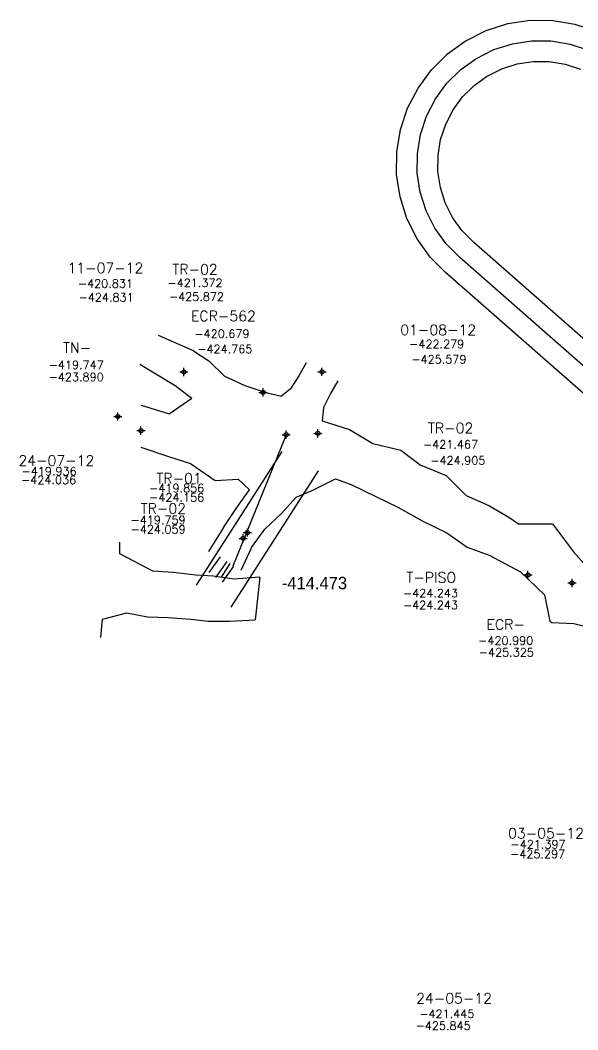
# Model space of a CAD drawing. Extents: x 3 to 13121, y 0 to 10397.
# Drawn here: x 10295.6 to 10363.3, y 9944.2 to 10066.7 of the extents above; entities that cross this region are included whole.
import ezdxf
from ezdxf.enums import TextEntityAlignment as Align

# ---------------------------------------------------------------- set-up
doc = ezdxf.new("R2010")
doc.units = 0
doc.header["$MEASUREMENT"] = 0
doc.header["$PDMODE"] = 34
doc.header["$PDSIZE"] = 0.5
for name, color, linetype in [('F-485-7495-EW-SCR', 4, 'Continuous'), ('F-485-7495-WE-FIC', 138, 'Continuous'), ('R-420-8477-SE-PROY', 7, 'Continuous')]:
    doc.layers.add(name, color=color, linetype=linetype)
doc.styles.add('ROMAND', font='romand', dxfattribs={"width": 0.7})
doc.styles.add('ROMANS', font='romans.shx', dxfattribs={"width": 1.65})

# ---------------------------------------------------------------- blocks, each defined once
blk = doc.blocks.new('F2')
blk.add_point((0, 0))
at = {"style": 'ROMAND'}
for tag, height, p in [('NOMBRE', 1.25, (0.2, 6.62)), ('CIELO', 1, (0.14, 4.62)), ('PISO', 1, (0.14, 3.25))]:
    blk.add_attdef(tag, text='', height=height, dxfattribs=at).set_placement(p, align=Align.CENTER)
at = {"style": 'ROMANS', "flags": 1}
for tag, p in [('MINA', (-0.07, -3.26)), ('LOCALIZACION', (-0.07, -4.93)), ('ESTRUCTURA', (-0.07, -6.62)), ('NIVEL', (-0.07, -8.29)), ('OBRA', (-0.07, -10.12)), ('FECHA', (-0.07, -11.79)), ('ATRAS', (-0.07, -13.48)), ('TOPOGRAFO', (2.67, -15.3))]:
    blk.add_attdef(tag, text='', height=1.25, dxfattribs=at).set_placement(p, align=Align.CENTER)

msp = doc.modelspace()

# ---------------------------------------------------------------- linework, layer by layer
at = {"color": 1, "linetype": 'Continuous', "elevation": -421.57826}
msp.add_lwpolyline([(10327.9085, 10016.43253), (10321.42788, 10000.49154)], dxfattribs=at)
at = {"color": 3, "linetype": 'Continuous'}
for points in [[(10327.36212, 10014.37492), (10316.97803, 9998.18417)], [(10331.80465, 10012.04008), (10321.18678, 9995.48484)]]:
    msp.add_lwpolyline(points, dxfattribs=at)
at = {"color": 5, "linetype": 'Continuous'}
for points, elevation in [([(10324.70711, 9999.13742), (10321.58164, 9998.88195), (10319.02708, 9999.2672), (10316.94377, 9999.3987), (10314.18078, 9999.70656), (10311.70275, 9999.88204), (10307.70174, 10001.97772), (10307.72257, 10003.38109)], -409.9731), ([(10324.70711, 9999.13742), (10324.13129, 9993.9694)], -409.9731), ([(10305.42071, 9991.83667), (10305.61, 9994.02845), (10308.53915, 9994.80111), (10311.08263, 9994.31648), (10313.57174, 9994.24038), (10316.3458, 9994.03191), (10318.41804, 9993.80102), (10321.0169, 9993.81332), (10324.13129, 9993.9694)], -407.15284)]:
    msp.add_lwpolyline(points, dxfattribs=dict(at, elevation=elevation))
at = {"color": 3, "linetype": 'Continuous', "elevation": 422.36426}
for points in [[(10319.87684, 10001.61911), (10318.50046, 9999.69147)], [(10321.50451, 10000.45692), (10320.12813, 9998.52928)]]:
    msp.add_lwpolyline(points, dxfattribs=at)
at = {"color": 1, "linetype": 'Continuous'}
msp.add_lwpolyline([(10320.69067, 10001.03801), (10319.31429, 9999.11037)], dxfattribs=at)
at = {"color": 5, "linetype": 'Continuous'}
msp.add_lwpolyline([(10320.05482, 9999.13837), (10321.09423, 10000.78701)], dxfattribs=at)
at = {"layer": 'F-485-7495-EW-SCR', "color": 4, "linetype": 'Continuous'}
for points, elevation in [([(10316.64612, 10026.59162), (10312.38503, 10028.48417)], -420.83068), ([(10314.64652, 10022.22795), (10310.15457, 10024.96478)], -420.83068), ([(10320.30246, 10005.1834), (10318.48033, 10002.2427)], -420.12418), ([(10320.30246, 10005.1834), (10318.48052, 10002.24286)], -424.32418), ([(10323.70668, 10002.72346), (10322.38992, 9999.94373)], -424.32418), ([(10323.70668, 10002.72346), (10322.39004, 9999.94375)], -420.12418)]:
    msp.add_lwpolyline(points, dxfattribs=dict(at, elevation=elevation))
for points in [[(10316.64612, 10026.59162, -420.83068), (10318.52114, 10025.40241, -420.64031), (10320.41894, 10023.54278, -420.95126), (10322.87348, 10022.41801, -420.86308), (10325.45299, 10021.56597, -420.8749), (10327.35184, 10021.11249, -421.73564)], [(10316.64612, 10026.59162, -424.83068), (10318.52114, 10025.40241, -424.94031), (10320.41894, 10023.54278, -425.05126), (10322.87348, 10022.41801, -425.06308), (10325.45299, 10021.56597, -424.9749), (10327.35184, 10021.11249, -425.03564)], [(10330.34206, 10025.14992, -422.27883), (10329.45327, 10023.58954, -422.15528), (10328.42821, 10021.99197, -422.22487), (10327.35184, 10021.11249, -421.73564)], [(10330.34206, 10025.14992, -425.57883), (10329.45327, 10023.58954, -425.45528), (10328.42821, 10021.99197, -425.12487), (10327.35184, 10021.11249, -425.03564)], [(10314.64652, 10022.22795, -420.83068), (10316.43822, 10020.85693, -420.64031)], [(10314.64652, 10022.22795, -424.83068), (10316.43822, 10020.85693, -424.94031)], [(10334.16534, 10022.97218, -422.27883), (10333.27655, 10021.4118, -422.15528), (10332.42527, 10019.71524, -422.22487), (10332.29286, 10018.12419, -420.67224)], [(10334.16534, 10022.97218, -425.57883), (10333.27655, 10021.4118, -425.45528), (10332.42527, 10019.71524, -425.12487), (10332.29286, 10018.12419, -425.17224)], [(10310.31922, 10020.02101, -424.03596), (10313.70077, 10018.96862, -424.36865), (10316.43822, 10020.85693, -424.94031)], [(10310.31922, 10020.02101, -419.93596), (10313.70077, 10018.96862, -419.86865), (10316.43822, 10020.85693, -420.64031)], [(10332.29286, 10018.12419, -420.67224), (10332.29286, 10018.12419, -420.67224), (10335.58119, 10017.0723, -420.59369), (10338.40856, 10015.35896, -420.4145), (10341.83655, 10014.57258, -420.83595), (10344.17026, 10012.77995, -421.05424), (10347.31891, 10011.46256, -421.07568), (10349.77383, 10009.04121, -420.3965), (10352.52193, 10007.82154, -420.91542), (10354.95336, 10006.42948, -421.23308)], [(10332.29286, 10018.12419, -425.17224), (10335.58119, 10017.0723, -425.29369), (10338.40856, 10015.35896, -425.3145), (10341.83655, 10014.57258, -425.33595), (10344.17026, 10012.77995, -425.35424), (10347.31891, 10011.46256, -425.37568), (10349.77383, 10009.04121, -425.2965), (10352.52193, 10007.82154, -425.31542), (10354.95336, 10006.42948, -425.33308)], [(10310.24041, 10014.92162, -419.93596), (10313.62041, 10013.76924, -419.86865), (10316.30567, 10012.92764, -420.07402), (10319.27211, 10010.88155, -420.69111), (10322.07274, 10011.03829, -420.30038), (10323.47098, 10009.73894, -420.18413)], [(10310.24041, 10014.92162, -424.03596), (10313.62041, 10013.76924, -424.36865), (10316.30567, 10012.92764, -424.57402), (10319.27211, 10010.88155, -424.49111), (10322.07274, 10011.03829, -424.60038), (10323.47098, 10009.73894, -424.48413)], [(10323.70668, 10002.72346, -420.12418), (10325.33147, 10004.97194, -419.80416), (10327.36152, 10006.92758, -420.18413), (10329.11341, 10008.83974, -420.53697), (10331.0495, 10009.64093, -420.88124), (10333.89658, 10011.06367, -420.5205)], [(10323.70668, 10002.72346, -424.32418), (10325.33147, 10004.97194, -424.30416), (10327.36152, 10006.92758, -424.48413), (10329.11341, 10008.83974, -424.73697), (10331.0495, 10009.64093, -424.88124), (10333.89652, 10011.0636, -425.0205)], [(10333.89648, 10011.06362, -425.0205), (10333.89652, 10011.0636, -425.0205), (10335.80139, 10010.40289, -425.3145), (10338.85693, 10008.9085, -425.33595), (10341.46997, 10007.64688, -425.35424), (10344.4324, 10005.97548, -425.37568), (10347.39944, 10004.52765, -425.2965), (10349.8682, 10002.77697, -425.31542), (10352.53241, 10001.82741, -425.33308)], [(10333.89658, 10011.06367, -420.5205), (10335.80139, 10010.40289, -420.4145), (10338.85693, 10008.9085, -420.83595), (10341.46997, 10007.64688, -421.05424), (10344.4324, 10005.97548, -421.07568), (10347.39944, 10004.52765, -420.3965), (10349.8682, 10002.77697, -420.91542), (10352.53241, 10001.82741, -421.23308)], [(10320.30246, 10005.1834, -420.12418), (10321.8462, 10007.49045, -419.80416), (10323.47098, 10009.73894, -420.18413)], [(10320.30246, 10005.1834, -424.32418), (10321.8462, 10007.49045, -424.30416), (10323.47098, 10009.73894, -424.48413)], [(10354.95336, 10006.42948, -421.23308), (10356.13045, 10005.60071, -421.62028), (10360.23487, 10005.61918, -421.46186), (10362.77812, 10002.22991, -420.79313), (10364.35461, 10000.45139, -420.75361), (10364.6038, 10000.28443, -420.74845), (10366.01329, 9998.25668, -420.90893), (10368.256, 9996.75399, -420.76254), (10370.91663, 9996.05464, -421.41786), (10374.3026, 9997.15635, -420.98006), (10374.66312, 9997.15553, -420.9749), (10374.90627, 9994.4648, -421.14569)], [(10354.95336, 10006.42948, -425.33308), (10356.13045, 10005.60071, -425.12028), (10360.23487, 10005.61918, -425.36186), (10362.77812, 10002.22991, -425.62313), (10364.35461, 10000.45139, -425.35361), (10364.6038, 10000.28443, -425.34845), (10366.01329, 9998.25668, -425.40893), (10368.256, 9996.75399, -425.46254), (10370.91663, 9996.05464, -425.31786), (10374.3026, 9997.15635, -425.38006), (10374.66312, 9997.15553, -425.3749), (10374.90627, 9994.4648, -425.34569)], [(10352.53241, 10001.82741, -421.23308), (10352.53241, 10001.82741, -421.23308), (10356.33843, 9999.80387, -421.46186), (10359.27133, 9996.99614, -420.79313), (10359.90154, 9993.80532, -420.75361), (10360.15073, 9993.63836, -420.74845), (10362.84048, 9993.52135, -420.90893), (10365.63983, 9992.84942, -420.76254), (10367.85514, 9991.48547, -421.41786), (10370.07219, 9990.84258, -420.98006), (10370.32138, 9990.67562, -420.9749), (10371.78912, 9989.81256, -421.14569)], [(10352.53241, 10001.82741, -425.33308), (10352.53241, 10001.82741, -425.33308), (10356.33843, 9999.80387, -425.36186), (10359.27133, 9996.99614, -425.62313), (10359.90154, 9993.80532, -425.35361), (10360.15073, 9993.63836, -425.34845), (10362.84048, 9993.52135, -425.40893), (10365.63983, 9992.84942, -425.46254), (10367.85514, 9991.48547, -425.31786), (10370.07219, 9990.84258, -425.38006), (10370.32138, 9990.67562, -425.3749), (10371.78912, 9989.81256, -425.34569)]]:
    msp.add_polyline3d(points, dxfattribs=at)
at = {"layer": 'R-420-8477-SE-PROY', "color": 3, "linetype": 'Continuous'}
for points in [[(10379.09181, 10008.19808), (10347.26744, 10036.09667), (10345.40549, 10037.96985), (10343.80416, 10040.20236), (10342.56687, 10042.66525), (10341.7387, 10045.27808), (10341.31837, 10047.99858), (10341.34173, 10050.74395), (10341.7846, 10053.44782), (10342.64822, 10056.06199), (10343.90938, 10058.50259), (10345.53273, 10060.70987), (10347.49204, 10062.64585), (10349.62006, 10064.17535), (10352.16697, 10065.48078), (10354.79889, 10066.3113), (10357.50772, 10066.73163), (10360.26391, 10066.70828), (10362.96947, 10066.26512), (10365.57349, 10065.40101)], [(10377.53812, 10016.20936), (10350.69256, 10039.74333), (10349.23451, 10041.21015), (10348.09584, 10042.79764), (10347.21313, 10044.55475), (10346.6213, 10046.42192), (10346.32163, 10048.36142), (10346.33827, 10050.31605), (10346.6554, 10052.25218), (10347.27178, 10054.11801), (10348.17062, 10055.85741), (10349.32727, 10057.43013), (10350.72796, 10058.81415), (10352.23406, 10059.89664), (10354.07303, 10060.83922), (10355.94111, 10061.4287), (10357.87228, 10061.72837), (10359.83609, 10061.71172), (10361.77053, 10061.39488), (10363.62651, 10060.77899)]]:
    msp.add_lwpolyline(points, dxfattribs=at)
at = {"layer": 'R-420-8477-SE-PROY', "color": 1, "linetype": 'Continuous', "elevation": -428.06744}
msp.add_lwpolyline([(10382.46, 10008.57), (10348.98, 10037.92), (10347.32, 10039.59), (10345.95, 10041.5), (10344.89, 10043.61), (10344.18, 10045.85), (10343.82, 10048.18), (10343.84, 10050.53), (10344.22, 10052.85), (10344.96, 10055.09), (10346.04, 10057.18), (10347.43, 10059.07), (10349.11, 10060.73), (10350.92706, 10062.03599), (10353.12, 10063.16), (10355.37, 10063.87), (10357.69, 10064.23), (10360.05, 10064.21), (10362.37, 10063.83), (10364.6, 10063.09)], dxfattribs=at)

# ---------------------------------------------------------------- block references
at = {"layer": 'F-485-7495-WE-FIC', "color": 8, "linetype": 'Continuous'}
ref = msp.add_blockref('F2', (10315.47969, 10024.04615, -420.83068), dxfattribs=at)
ref.add_attrib('NOMBRE', '11-07-12', dxfattribs={"layer": '0', "height": 1.25, "style": 'ROMAND'}).set_placement((10305.96223, 10036.03654, -420.83068), align=Align.CENTER)
ref.add_attrib('CIELO', '-420.831', dxfattribs={"layer": '0', "height": 1, "style": 'ROMAND'}).set_placement((10305.96223, 10034.27099, -420.83068), align=Align.CENTER)
ref.add_attrib('PISO', '-424.831', dxfattribs={"layer": '0', "height": 1, "style": 'ROMAND'}).set_placement((10306.05065, 10032.59371, -420.83068), align=Align.CENTER)
ref = msp.add_blockref('F2', (10325.10414, 10021.56724, -421.37228), dxfattribs=at)
ref.add_attrib('NOMBRE', 'TR-02', dxfattribs={"layer": '0', "height": 1.25, "style": 'ROMAND'}).set_placement((10316.83504, 10035.85998, -421.37228), align=Align.CENTER)
ref.add_attrib('CIELO', '-421.372', dxfattribs={"layer": '0', "height": 1, "style": 'ROMAND'}).set_placement((10316.83504, 10034.35926, -421.37228), align=Align.CENTER)
ref.add_attrib('PISO', '-425.872', dxfattribs={"layer": '0', "height": 1, "style": 'ROMAND'}).set_placement((10317.01182, 10032.68201, -421.37228), align=Align.CENTER)
ref = msp.add_blockref('F2', (10327.9085, 10016.43253, -420.67881), dxfattribs=at)
ref.add_attrib('NOMBRE', 'ECR-562', dxfattribs={"layer": '0', "height": 1.25, "style": 'ROMAND'}).set_placement((10320.28252, 10030.21023, -420.67881), align=Align.CENTER)
ref.add_attrib('CIELO', '-420.679', dxfattribs={"layer": '0', "height": 1, "style": 'ROMAND'}).set_placement((10320.10574, 10028.17983, -420.67881), align=Align.CENTER)
ref.add_attrib('PISO', '-424.765', dxfattribs={"layer": '0', "height": 1, "style": 'ROMAND'}).set_placement((10320.45931, 10026.32601, -420.67881), align=Align.CENTER)
ref = msp.add_blockref('F2', (10332.2537, 10024.06105, -422.27883), dxfattribs=at)
ref.add_attrib('NOMBRE', '01-08-12', dxfattribs={"layer": '0', "height": 1.25, "style": 'ROMAND'}).set_placement((10346.36005, 10028.5217, -422.27883), align=Align.CENTER)
ref.add_attrib('CIELO', '-422.279', dxfattribs={"layer": '0', "height": 1, "style": 'ROMAND'}).set_placement((10346.18327, 10026.93271, -422.27883), align=Align.CENTER)
ref.add_attrib('PISO', '-425.579', dxfattribs={"layer": '0', "height": 1, "style": 'ROMAND'}).set_placement((10346.44847, 10025.07889, -422.27883), align=Align.CENTER)
ref = msp.add_blockref('F2', (10307.46552, 10018.63628, -419.74677), dxfattribs=at)
ref.add_attrib('NOMBRE', 'TN-', dxfattribs={"layer": '0', "height": 1.25, "style": 'ROMAND'}).set_placement((10302.51046, 10026.35971, -419.74677), align=Align.CENTER)
ref.add_attrib('CIELO', '-419.747', dxfattribs={"layer": '0', "height": 1, "style": 'ROMAND'}).set_placement((10302.41247, 10024.4022, -419.74677), align=Align.CENTER)
ref.add_attrib('PISO', '-423.890', dxfattribs={"layer": '0', "height": 1, "style": 'ROMAND'}).set_placement((10302.41247, 10022.93405, -419.74677), align=Align.CENTER)
ref = msp.add_blockref('F2', (10310.27131, 10016.92138, -419.93596), dxfattribs=at)
ref.add_attrib('NOMBRE', '24-07-12', dxfattribs={"layer": '0', "height": 1.25, "style": 'ROMAND'}).set_placement((10300.00336, 10012.67099, -419.93596), align=Align.CENTER)
ref.add_attrib('CIELO', '-419.936', dxfattribs={"layer": '0', "height": 1, "style": 'ROMAND'}).set_placement((10299.12275, 10011.49841, -419.93596), align=Align.CENTER)
ref.add_attrib('PISO', '-424.036', dxfattribs={"layer": '0', "height": 1, "style": 'ROMAND'}).set_placement((10299.06407, 10010.44309, -419.93596), align=Align.CENTER)
ref = msp.add_blockref('F2', (10331.75237, 10016.58936, -421.46704), dxfattribs=at)
ref.add_attrib('NOMBRE', 'TR-02', dxfattribs={"layer": '0', "height": 1.25, "style": 'ROMAND'}).set_placement((10347.8628, 10016.60425, -421.46704), align=Align.CENTER)
ref.add_attrib('CIELO', '-421.467', dxfattribs={"layer": '0', "height": 1, "style": 'ROMAND'}).set_placement((10347.8628, 10014.75041, -421.46704), align=Align.CENTER)
ref.add_attrib('PISO', '-424.905', dxfattribs={"layer": '0', "height": 1, "style": 'ROMAND'}).set_placement((10348.74677, 10012.8083, -421.46704), align=Align.CENTER)
ref = msp.add_blockref('F2', (10323.19, 10004.55649, -419.85573), dxfattribs=at)
ref.add_attrib('NOMBRE', 'TR-01', dxfattribs={"layer": '0', "height": 1.25, "style": 'ROMAND'}).set_placement((10314.89707, 10010.50488, -419.85573), align=Align.CENTER)
ref.add_attrib('CIELO', '-419.856', dxfattribs={"layer": '0', "height": 1, "style": 'ROMAND'}).set_placement((10314.61489, 10009.44816, -419.85573), align=Align.CENTER)
ref.add_attrib('PISO', '-424.156', dxfattribs={"layer": '0', "height": 1, "style": 'ROMAND'}).set_placement((10314.61489, 10008.32098, -419.85573), align=Align.CENTER)
ref = msp.add_blockref('F2', (10322.68475, 10003.84645, -419.75858), dxfattribs=at)
ref.add_attrib('NOMBRE', 'TR-02', dxfattribs={"layer": '0', "height": 1.25, "style": 'ROMAND'}).set_placement((10312.99237, 10006.84157, -419.75858), align=Align.CENTER)
ref.add_attrib('CIELO', '-419.759', dxfattribs={"layer": '0', "height": 1, "style": 'ROMAND'}).set_placement((10312.35752, 10005.57352, -419.75858), align=Align.CENTER)
ref.add_attrib('PISO', '-424.059', dxfattribs={"layer": '0', "height": 1, "style": 'ROMAND'}).set_placement((10312.35752, 10004.44634, -419.75858), align=Align.CENTER)
ref = msp.add_blockref('F2', (10357.2624, 9999.41013, -424.24313), dxfattribs=at)
ref.add_attrib('NOMBRE', 'T-PISO', dxfattribs={"layer": '0', "height": 1.25, "style": 'ROMAND'}).set_placement((10345.50998, 9998.48465, -424.24313), align=Align.CENTER)
ref.add_attrib('CIELO', '-424.243', dxfattribs={"layer": '0', "height": 1, "style": 'ROMAND'}).set_placement((10345.42901, 9996.70518, -424.24313), align=Align.CENTER)
ref.add_attrib('PISO', '-424.243', dxfattribs={"layer": '0', "height": 1, "style": 'ROMAND'}).set_placement((10345.42901, 9995.24927, -424.24313), align=Align.CENTER)
ref = msp.add_blockref('F2', (10362.61632, 9998.44358, -420.99031), dxfattribs=at)
ref.add_attrib('NOMBRE', 'ECR-', dxfattribs={"layer": '0', "height": 1.25, "style": 'ROMAND'}).set_placement((10354.56352, 9992.77058, -420.99031), align=Align.CENTER)
ref.add_attrib('CIELO', '-420.990', dxfattribs={"layer": '0', "height": 1, "style": 'ROMAND'}).set_placement((10354.56352, 9990.94389, -420.99031), align=Align.CENTER)
ref.add_attrib('PISO', '-425.325', dxfattribs={"layer": '0', "height": 1, "style": 'ROMAND'}).set_placement((10354.64303, 9989.51425, -420.99031), align=Align.CENTER)
ref = msp.add_blockref('F2', (10372.69817, 9967.57773, -421.3968), dxfattribs=at)
ref.add_attrib('NOMBRE', '03-05-12', dxfattribs={"layer": '0', "height": 1.25, "style": 'ROMAND'}).set_placement((10359.45103, 9967.43224, -421.3968), align=Align.CENTER)
ref.add_attrib('CIELO', '-421.397', dxfattribs={"layer": '0', "height": 1, "style": 'ROMAND'}).set_placement((10358.48511, 9966.21375, -421.3968), align=Align.CENTER)
ref.add_attrib('PISO', '-425.297', dxfattribs={"layer": '0', "height": 1, "style": 'ROMAND'}).set_placement((10358.43427, 9965.04603, -421.3968), align=Align.CENTER)
ref = msp.add_blockref('F2', (10367.75918, 9948.43418, -421.44535), dxfattribs=at)
ref.add_attrib('NOMBRE', '24-05-12', dxfattribs={"layer": '0', "height": 1.25, "style": 'ROMAND'}).set_placement((10348.29325, 9947.41459, -421.44535), align=Align.CENTER)
ref.add_attrib('CIELO', '-421.445', dxfattribs={"layer": '0', "height": 1, "style": 'ROMAND'}).set_placement((10347.40873, 9945.64782, -421.44535), align=Align.CENTER)
ref.add_attrib('PISO', '-425.845', dxfattribs={"layer": '0', "height": 1, "style": 'ROMAND'}).set_placement((10346.96641, 9944.21234, -421.44535), align=Align.CENTER)

# ---------------------------------------------------------------- texts
at = {"color": 5, "linetype": 'Continuous', "insert": (10327.381, 9999.17875), "char_height": 1.5, "width": 14.6919185, "attachment_point": 1}
msp.add_mtext('-414.473', dxfattribs=at)

doc.saveas('drawing.dxf')
